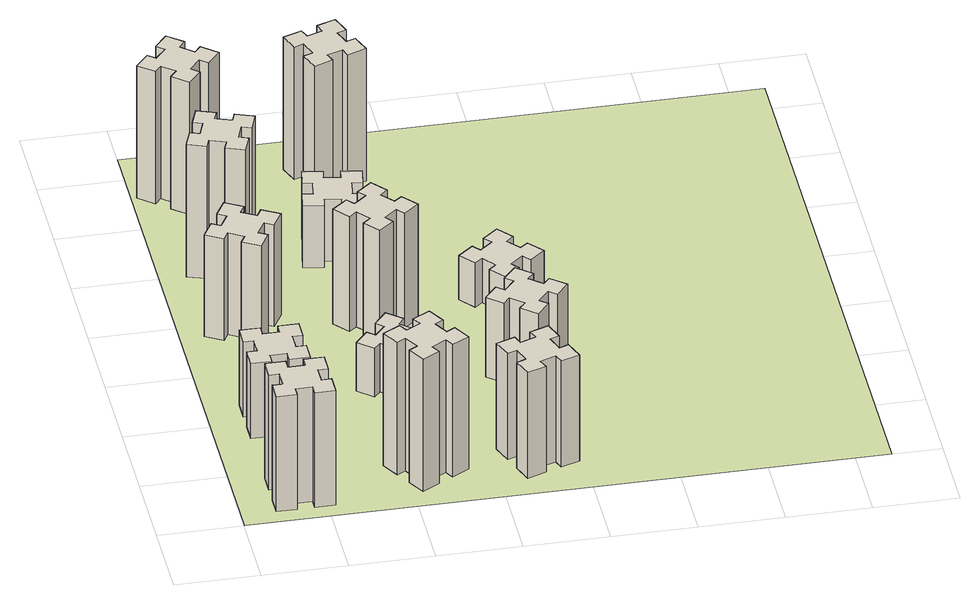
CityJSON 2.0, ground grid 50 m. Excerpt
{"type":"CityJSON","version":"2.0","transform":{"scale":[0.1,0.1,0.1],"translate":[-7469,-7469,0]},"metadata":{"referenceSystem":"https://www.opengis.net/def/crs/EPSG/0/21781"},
"CityObjects":{
"building1":{"type":"Building","attributes":{"class":"1000","function":"1000","usage":"1000","yearOfConstruction":2016,"roofType":"1000","measuredHeight":78,"storeysAboveGround":30,"storeysBelowGround":0},"geometry":[{"type":"Solid","lod":"1","boundaries":[[[[0,1,2,3,4,5,6,7,8,9,10,11,12,13,14,15,16,17,18,19]],[[17,16,20,21]],[[16,15,22,20]],[[15,14,23,22]],[[14,13,24,23]],[[13,12,25,24]],[[12,11,26,25]],[[11,10,27,26]],[[10,9,28,27]],[[9,8,29,28]],[[8,7,30,29]],[[7,6,31,30]],[[6,5,32,31]],[[5,4,33,32]],[[4,3,34,33]],[[3,2,35,34]],[[2,1,36,35]],[[1,0,37,36]],[[0,19,38,37]],[[19,18,39,38]],[[18,17,21,39]],[[24,25,26,27,28,29,30,31,32,33,34,35,36,37,38,39,21,20,22,23]]]]}]},
"building2":{"type":"Building","attributes":{"class":"1000","function":"1000","usage":"1000","yearOfConstruction":2016,"roofType":"1000","measuredHeight":51,"storeysAboveGround":30,"storeysBelowGround":0},"geometry":[{"type":"Solid","lod":"1","boundaries":[[[[40,41,42,43,44,45,46,47,48,49,50,51,52,53,54,55,56,57,58,59]],[[57,56,60,61]],[[56,55,62,60]],[[55,54,63,62]],[[54,53,64,63]],[[53,52,65,64]],[[52,51,66,65]],[[51,50,67,66]],[[50,49,68,67]],[[49,48,69,68]],[[48,47,70,69]],[[47,46,71,70]],[[46,45,72,71]],[[45,44,73,72]],[[44,43,74,73]],[[43,42,75,74]],[[42,41,76,75]],[[41,40,77,76]],[[40,59,78,77]],[[59,58,79,78]],[[58,57,61,79]],[[64,65,66,67,68,69,70,71,72,73,74,75,76,77,78,79,61,60,62,63]]]]}]},
"building3":{"type":"Building","attributes":{"class":"1000","function":"1000","usage":"1000","yearOfConstruction":2016,"roofType":"1000","measuredHeight":69,"storeysAboveGround":30,"storeysBelowGround":0},"geometry":[{"type":"Solid","lod":"1","boundaries":[[[[80,81,82,83,84,85,86,87,88,89,90,91,92,93,94,95,96,97,98,99]],[[97,96,100,101]],[[96,95,102,100]],[[95,94,103,102]],[[94,93,104,103]],[[93,92,105,104]],[[92,91,106,105]],[[91,90,107,106]],[[90,89,108,107]],[[89,88,109,108]],[[88,87,110,109]],[[87,86,111,110]],[[86,85,112,111]],[[85,84,113,112]],[[84,83,114,113]],[[83,82,115,114]],[[82,81,116,115]],[[81,80,117,116]],[[80,99,118,117]],[[99,98,119,118]],[[98,97,101,119]],[[104,105,106,107,108,109,110,111,112,113,114,115,116,117,118,119,101,100,102,103]]]]}]},
"building4":{"type":"Building","attributes":{"class":"1000","function":"1000","usage":"1000","yearOfConstruction":2016,"roofType":"1000","measuredHeight":90,"storeysAboveGround":30,"storeysBelowGround":0},"geometry":[{"type":"Solid","lod":"1","boundaries":[[[[120,121,122,123,124,125,126,127,128,129,130,131,132,133,134,135,136,137,138,139]],[[137,136,140,141]],[[136,135,142,140]],[[135,134,143,142]],[[134,133,144,143]],[[133,132,145,144]],[[132,131,146,145]],[[131,130,147,146]],[[130,129,148,147]],[[129,128,149,148]],[[128,127,150,149]],[[127,126,151,150]],[[126,125,152,151]],[[125,124,153,152]],[[124,123,154,153]],[[123,122,155,154]],[[122,121,156,155]],[[121,120,157,156]],[[120,139,158,157]],[[139,138,159,158]],[[138,137,141,159]],[[144,145,146,147,148,149,150,151,152,153,154,155,156,157,158,159,141,140,142,143]]]]}]},
"building5":{"type":"Building","attributes":{"class":"1000","function":"1000","usage":"1000","yearOfConstruction":2016,"roofType":"1000","measuredHeight":90,"storeysAboveGround":30,"storeysBelowGround":0},"geometry":[{"type":"Solid","lod":"1","boundaries":[[[[160,161,162,163,164,165,166,167,168,169,170,171,172,173,174,175,176,177,178,179]],[[177,176,180,181]],[[176,175,182,180]],[[175,174,183,182]],[[174,173,184,183]],[[173,172,185,184]],[[172,171,186,185]],[[171,170,187,186]],[[170,169,188,187]],[[169,168,189,188]],[[168,167,190,189]],[[167,166,191,190]],[[166,165,192,191]],[[165,164,193,192]],[[164,163,194,193]],[[163,162,195,194]],[[162,161,196,195]],[[161,160,197,196]],[[160,179,198,197]],[[179,178,199,198]],[[178,177,181,199]],[[184,185,186,187,188,189,190,191,192,193,194,195,196,197,198,199,181,180,182,183]]]]}]},
"building6":{"type":"Building","attributes":{"class":"1000","function":"1000","usage":"1000","yearOfConstruction":2016,"roofType":"1000","measuredHeight":90,"storeysAboveGround":30,"storeysBelowGround":0},"geometry":[{"type":"Solid","lod":"1","boundaries":[[[[200,201,202,203,204,205,206,207,208,209,210,211,212,213,214,215,216,217,218,219]],[[217,216,220,221]],[[216,215,222,220]],[[215,214,223,222]],[[214,213,224,223]],[[213,212,225,224]],[[212,211,226,225]],[[211,210,227,226]],[[210,209,228,227]],[[209,208,229,228]],[[208,207,230,229]],[[207,206,231,230]],[[206,205,232,231]],[[205,204,233,232]],[[204,203,234,233]],[[203,202,235,234]],[[202,201,236,235]],[[201,200,237,236]],[[200,219,238,237]],[[219,218,239,238]],[[218,217,221,239]],[[224,225,226,227,228,229,230,231,232,233,234,235,236,237,238,239,221,220,222,223]]]]}]},
"building7":{"type":"Building","attributes":{"class":"1000","function":"1000","usage":"1000","yearOfConstruction":2016,"roofType":"1000","measuredHeight":33,"storeysAboveGround":30,"storeysBelowGround":0},"geometry":[{"type":"Solid","lod":"1","boundaries":[[[[240,241,242,243,244,245,246,247,248,249,250,251,252,253,254,255,256,257,258,259]],[[257,256,260,261]],[[256,255,262,260]],[[255,254,263,262]],[[254,253,264,263]],[[253,252,265,264]],[[252,251,266,265]],[[251,250,267,266]],[[250,249,268,267]],[[249,248,269,268]],[[248,247,270,269]],[[247,246,271,270]],[[246,245,272,271]],[[245,244,273,272]],[[244,243,274,273]],[[243,242,275,274]],[[242,241,276,275]],[[241,240,277,276]],[[240,259,278,277]],[[259,258,279,278]],[[258,257,261,279]],[[264,265,266,267,268,269,270,271,272,273,274,275,276,277,278,279,261,260,262,263]]]]}]},
"building8":{"type":"Building","attributes":{"class":"1000","function":"1000","usage":"1000","yearOfConstruction":2016,"roofType":"1000","measuredHeight":78,"storeysAboveGround":30,"storeysBelowGround":0},"geometry":[{"type":"Solid","lod":"1","boundaries":[[[[280,281,282,283,284,285,286,287,288,289,290,291,292,293,294,295,296,297,298,299]],[[297,296,300,301]],[[296,295,302,300]],[[295,294,303,302]],[[294,293,304,303]],[[293,292,305,304]],[[292,291,306,305]],[[291,290,307,306]],[[290,289,308,307]],[[289,288,309,308]],[[288,287,310,309]],[[287,286,311,310]],[[286,285,312,311]],[[285,284,313,312]],[[284,283,314,313]],[[283,282,315,314]],[[282,281,316,315]],[[281,280,317,316]],[[280,299,318,317]],[[299,298,319,318]],[[298,297,301,319]],[[304,305,306,307,308,309,310,311,312,313,314,315,316,317,318,319,301,300,302,303]]]]}]},
"building9":{"type":"Building","attributes":{"class":"1000","function":"1000","usage":"1000","yearOfConstruction":2016,"roofType":"1000","measuredHeight":42,"storeysAboveGround":30,"storeysBelowGround":0},"geometry":[{"type":"Solid","lod":"1","boundaries":[[[[320,321,322,323,324,325,326,327,328,329,330,331,332,333,334,335,336,337,338,339]],[[337,336,340,341]],[[336,335,342,340]],[[335,334,343,342]],[[334,333,344,343]],[[333,332,345,344]],[[332,331,346,345]],[[331,330,347,346]],[[330,329,348,347]],[[329,328,349,348]],[[328,327,350,349]],[[327,326,351,350]],[[326,325,352,351]],[[325,324,353,352]],[[324,323,354,353]],[[323,322,355,354]],[[322,321,356,355]],[[321,320,357,356]],[[320,339,358,357]],[[339,338,359,358]],[[338,337,341,359]],[[344,345,346,347,348,349,350,351,352,353,354,355,356,357,358,359,341,340,342,343]]]]}]},
"building10":{"type":"Building","attributes":{"class":"1000","function":"1000","usage":"1000","yearOfConstruction":2016,"roofType":"1000","measuredHeight":72,"storeysAboveGround":30,"storeysBelowGround":0},"geometry":[{"type":"Solid","lod":"1","boundaries":[[[[360,361,362,363,364,365,366,367,368,369,370,371,372,373,374,375,376,377,378,379]],[[377,376,380,381]],[[376,375,382,380]],[[375,374,383,382]],[[374,373,384,383]],[[373,372,385,384]],[[372,371,386,385]],[[371,370,387,386]],[[370,369,388,387]],[[369,368,389,388]],[[368,367,390,389]],[[367,366,391,390]],[[366,365,392,391]],[[365,364,393,392]],[[364,363,394,393]],[[363,362,395,394]],[[362,361,396,395]],[[361,360,397,396]],[[360,379,398,397]],[[379,378,399,398]],[[378,377,381,399]],[[384,385,386,387,388,389,390,391,392,393,394,395,396,397,398,399,381,380,382,383]]]]}]},
"building11":{"type":"Building","attributes":{"class":"1000","function":"1000","usage":"1000","yearOfConstruction":2016,"roofType":"1000","measuredHeight":90,"storeysAboveGround":30,"storeysBelowGround":0},"geometry":[{"type":"Solid","lod":"1","boundaries":[[[[400,401,402,403,404,405,406,407,408,409,410,411,412,413,414,415,416,417,418,419]],[[417,416,420,421]],[[416,415,422,420]],[[415,414,423,422]],[[414,413,424,423]],[[413,412,425,424]],[[412,411,426,425]],[[411,410,427,426]],[[410,409,428,427]],[[409,408,429,428]],[[408,407,430,429]],[[407,406,431,430]],[[406,405,432,431]],[[405,404,433,432]],[[404,403,434,433]],[[403,402,435,434]],[[402,401,436,435]],[[401,400,437,436]],[[400,419,438,437]],[[419,418,439,438]],[[418,417,421,439]],[[424,425,426,427,428,429,430,431,432,433,434,435,436,437,438,439,421,420,422,423]]]]}]},
"building12":{"type":"Building","attributes":{"class":"1000","function":"1000","usage":"1000","yearOfConstruction":2016,"roofType":"1000","measuredHeight":54,"storeysAboveGround":30,"storeysBelowGround":0},"geometry":[{"type":"Solid","lod":"1","boundaries":[[[[440,441,442,443,444,445,446,447,448,449,450,451,452,453,454,455,456,457,458,459]],[[457,456,460,461]],[[456,455,462,460]],[[455,454,463,462]],[[454,453,464,463]],[[453,452,465,464]],[[452,451,466,465]],[[451,450,467,466]],[[450,449,468,467]],[[449,448,469,468]],[[448,447,470,469]],[[447,446,471,470]],[[446,445,472,471]],[[445,444,473,472]],[[444,443,474,473]],[[443,442,475,474]],[[442,441,476,475]],[[441,440,477,476]],[[440,459,478,477]],[[459,458,479,478]],[[458,457,461,479]],[[464,465,466,467,468,469,470,471,472,473,474,475,476,477,478,479,461,460,462,463]]]]}]},
"building13":{"type":"Building","attributes":{"class":"1000","function":"1000","usage":"1000","yearOfConstruction":2016,"roofType":"1000","measuredHeight":30,"storeysAboveGround":30,"storeysBelowGround":0},"geometry":[{"type":"Solid","lod":"1","boundaries":[[[[480,481,482,483,484,485,486,487,488,489,490,491,492,493,494,495,496,497,498,499]],[[497,496,500,501]],[[496,495,502,500]],[[495,494,503,502]],[[494,493,504,503]],[[493,492,505,504]],[[492,491,506,505]],[[491,490,507,506]],[[490,489,508,507]],[[489,488,509,508]],[[488,487,510,509]],[[487,486,511,510]],[[486,485,512,511]],[[485,484,513,512]],[[484,483,514,513]],[[483,482,515,514]],[[482,481,516,515]],[[481,480,517,516]],[[480,499,518,517]],[[499,498,519,518]],[[498,497,501,519]],[[504,505,506,507,508,509,510,511,512,513,514,515,516,517,518,519,501,500,502,503]]]]}]},
"landuse1":{"type":"LandUse","attributes":{"name":"plot1","function":"1010"},"geometry":[{"type":"MultiSurface","lod":"1","boundaries":[[[520,521,522,523]]]}]}
},
"vertices":[
[265,325,0],[265,225,0],[205,225,0],[205,105,0],[325,105,0],[325,165,0],[425,165,0],[425,105,0],[545,105,0],[545,225,0],[485,225,0],[485,325,0],[545,325,0],[545,445,0],[425,445,0],[425,385,0],[325,385,0],[325,445,0],[205,445,0],[205,325,0],[325,385,780],[325,445,780],[425,385,780],[425,445,780],[545,445,780],[545,325,780],[485,325,780],[485,225,780],[545,225,780],[545,105,780],[425,105,780],[425,165,780],[325,165,780],[325,105,780],[205,105,780],[205,225,780],[265,225,780],[265,325,780],[205,325,780],[205,445,780],
[265,1065,0],[265,965,0],[205,965,0],[205,845,0],[325,845,0],[325,905,0],[425,905,0],[425,845,0],[545,845,0],[545,965,0],[485,965,0],[485,1065,0],[545,1065,0],[545,1185,0],[425,1185,0],[425,1125,0],[325,1125,0],[325,1185,0],[205,1185,0],[205,1065,0],[325,1125,510],[325,1185,510],[425,1125,510],[425,1185,510],[545,1185,510],[545,1065,510],[485,1065,510],[485,965,510],[545,965,510],[545,845,510],[425,845,510],[425,905,510],[325,905,510],[325,845,510],[205,845,510],[205,965,510],[265,965,510],[265,1065,510],[205,1065,510],[205,1185,510],
[474,2026,0],[387,2076,0],[417,2128,0],[313,2188,0],[253,2084,0],[305,2054,0],[255,1967,0],[203,1997,0],[143,1893,0],[247,1833,0],[277,1885,0],[364,1835,0],[334,1783,0],[438,1723,0],[498,1827,0],[446,1857,0],[496,1944,0],[548,1914,0],[608,2018,0],[504,2078,0],[496,1944,690],[548,1914,690],[446,1857,690],[498,1827,690],[438,1723,690],[334,1783,690],[364,1835,690],[277,1885,690],[247,1833,690],[143,1893,690],[203,1997,690],[255,1967,690],[305,2054,690],[253,2084,690],[313,2188,690],[417,2128,690],[387,2076,690],[474,2026,690],[504,2078,690],[608,2018,690],
[289,2680,0],[255,2586,0],[199,2607,0],[157,2494,0],[270,2453,0],[291,2509,0],[385,2475,0],[364,2419,0],[477,2377,0],[518,2490,0],[462,2511,0],[496,2605,0],[552,2584,0],[593,2697,0],[480,2738,0],[460,2682,0],[366,2716,0],[387,2772,0],[274,2813,0],[233,2700,0],[366,2716,900],[387,2772,900],[460,2682,900],[480,2738,900],[593,2697,900],[552,2584,900],[496,2605,900],[462,2511,900],[518,2490,900],[477,2377,900],[364,2419,900],[385,2475,900],[291,2509,900],[270,2453,900],[157,2494,900],[199,2607,900],[255,2586,900],[289,2680,900],[233,2700,900],[274,2813,900],
[1127,255,0],[1214,305,0],[1244,253,0],[1348,313,0],[1288,417,0],[1236,387,0],[1186,474,0],[1238,504,0],[1178,608,0],[1074,548,0],[1104,496,0],[1017,446,0],[987,498,0],[883,438,0],[943,334,0],[995,364,0],[1045,277,0],[993,247,0],[1053,143,0],[1157,203,0],[1045,277,900],[993,247,900],[995,364,900],[943,334,900],[883,438,900],[987,498,900],[1017,446,900],[1104,496,900],[1074,548,900],[1178,608,900],[1238,504,900],[1186,474,900],[1236,387,900],[1288,417,900],[1348,313,900],[1244,253,900],[1214,305,900],[1127,255,900],[1157,203,900],[1053,143,900],
[384,3387,0],[308,3452,0],[346,3498,0],[254,3575,0],[177,3483,0],[223,3444,0],[159,3368,0],[113,3406,0],[36,3314,0],[128,3237,0],[166,3283,0],[243,3219,0],[204,3173,0],[296,3096,0],[373,3188,0],[327,3226,0],[392,3303,0],[438,3264,0],[515,3356,0],[423,3433,0],[392,3303,900],[438,3264,900],[327,3226,900],[373,3188,900],[296,3096,900],[204,3173,900],[243,3219,900],[166,3283,900],[128,3237,900],[36,3314,900],[113,3406,900],[159,3368,900],[223,3444,900],[177,3483,900],[254,3575,900],[346,3498,900],[308,3452,900],[384,3387,900],[423,3433,900],[515,3356,900],
[1224,1267,0],[1148,1332,0],[1186,1378,0],[1094,1455,0],[1017,1363,0],[1063,1324,0],[999,1248,0],[953,1286,0],[876,1194,0],[968,1117,0],[1006,1163,0],[1083,1099,0],[1044,1053,0],[1136,976,0],[1213,1068,0],[1167,1106,0],[1232,1183,0],[1278,1144,0],[1355,1236,0],[1263,1313,0],[1232,1183,330],[1278,1144,330],[1167,1106,330],[1213,1068,330],[1136,976,330],[1044,1053,330],[1083,1099,330],[1006,1163,330],[968,1117,330],[876,1194,330],[953,1286,330],[999,1248,330],[1063,1324,330],[1017,1363,330],[1094,1455,330],[1186,1378,330],[1148,1332,330],[1224,1267,330],[1263,1313,330],[1355,1236,330],
[1083,1972,0],[1006,1907,0],[968,1953,0],[876,1876,0],[953,1784,0],[999,1823,0],[1063,1746,0],[1017,1708,0],[1094,1616,0],[1186,1693,0],[1148,1739,0],[1224,1803,0],[1263,1757,0],[1355,1834,0],[1278,1926,0],[1232,1888,0],[1167,1964,0],[1213,2003,0],[1136,2095,0],[1044,2018,0],[1167,1964,780],[1213,2003,780],[1232,1888,780],[1278,1926,780],[1355,1834,780],[1263,1757,780],[1224,1803,780],[1148,1739,780],[1186,1693,780],[1094,1616,780],[1017,1708,780],[1063,1746,780],[999,1823,780],[953,1784,780],[876,1876,780],[968,1953,780],[1006,1907,780],[1083,1972,780],[1044,2018,780],[1136,2095,780],
[1115,2527,0],[1132,2625,0],[1191,2615,0],[1212,2733,0],[1094,2754,0],[1084,2695,0],[985,2712,0],[996,2771,0],[877,2792,0],[857,2674,0],[916,2664,0],[898,2565,0],[839,2576,0],[818,2457,0],[937,2437,0],[947,2496,0],[1045,2478,0],[1035,2419,0],[1153,2398,0],[1174,2517,0],[1045,2478,420],[1035,2419,420],[947,2496,420],[937,2437,420],[818,2457,420],[839,2576,420],[898,2565,420],[916,2664,420],[857,2674,420],[877,2792,420],[996,2771,420],[985,2712,420],[1084,2695,420],[1094,2754,420],[1212,2733,420],[1191,2615,420],[1132,2625,420],[1115,2527,420],[1174,2517,420],[1153,2398,420],
[1765,496,0],[1671,462,0],[1650,518,0],[1537,477,0],[1579,364,0],[1635,385,0],[1669,291,0],[1613,270,0],[1654,157,0],[1767,199,0],[1746,255,0],[1840,289,0],[1860,233,0],[1973,274,0],[1932,387,0],[1876,366,0],[1842,460,0],[1898,480,0],[1857,593,0],[1744,552,0],[1842,460,720],[1898,480,720],[1876,366,720],[1932,387,720],[1973,274,720],[1860,233,720],[1840,289,720],[1746,255,720],[1767,199,720],[1654,157,720],[1613,270,720],[1669,291,720],[1635,385,720],[1579,364,720],[1537,477,720],[1650,518,720],[1671,462,720],[1765,496,720],[1744,552,720],[1857,593,720],
[1125,3456,0],[1031,3422,0],[1010,3478,0],[897,3437,0],[939,3324,0],[995,3345,0],[1029,3251,0],[973,3230,0],[1014,3117,0],[1127,3159,0],[1106,3215,0],[1200,3249,0],[1220,3193,0],[1333,3234,0],[1292,3347,0],[1236,3326,0],[1202,3420,0],[1258,3440,0],[1217,3553,0],[1104,3512,0],[1202,3420,900],[1258,3440,900],[1236,3326,900],[1292,3347,900],[1333,3234,900],[1220,3193,900],[1200,3249,900],[1106,3215,900],[1127,3159,900],[1014,3117,900],[973,3230,900],[1029,3251,900],[995,3345,900],[939,3324,900],[897,3437,900],[1010,3478,900],[1031,3422,900],[1125,3456,900],[1104,3512,900],[1217,3553,900],
[1746,1163,0],[1823,1099,0],[1784,1053,0],[1876,976,0],[1953,1068,0],[1907,1106,0],[1972,1183,0],[2018,1144,0],[2095,1236,0],[2003,1313,0],[1964,1267,0],[1888,1332,0],[1926,1378,0],[1834,1455,0],[1757,1363,0],[1803,1324,0],[1739,1248,0],[1693,1286,0],[1616,1194,0],[1708,1117,0],[1739,1248,540],[1693,1286,540],[1803,1324,540],[1757,1363,540],[1834,1455,540],[1926,1378,540],[1888,1332,540],[1964,1267,540],[2003,1313,540],[2095,1236,540],[2018,1144,540],[1972,1183,540],[1907,1106,540],[1953,1068,540],[1876,976,540],[1784,1053,540],[1823,1099,540],[1746,1163,540],[1708,1117,540],[1616,1194,540],
[1972,1988,0],[1907,2064,0],[1953,2103,0],[1876,2195,0],[1784,2118,0],[1823,2072,0],[1746,2007,0],[1708,2053,0],[1616,1976,0],[1693,1884,0],[1739,1923,0],[1803,1846,0],[1757,1808,0],[1834,1716,0],[1926,1793,0],[1888,1839,0],[1964,1903,0],[2003,1857,0],[2095,1934,0],[2018,2026,0],[1964,1903,300],[2003,1857,300],[1888,1839,300],[1926,1793,300],[1834,1716,300],[1757,1808,300],[1803,1846,300],[1739,1923,300],[1693,1884,300],[1616,1976,300],[1708,2053,300],[1746,2007,300],[1823,2072,300],[1784,2118,300],[1876,2195,300],[1953,2103,300],[1907,2064,300],[1972,1988,300],[2018,2026,300],[2095,1934,300],
[5,3705,0],[3705,3705,0],[3705,5,0],[5,5,0]
]}
